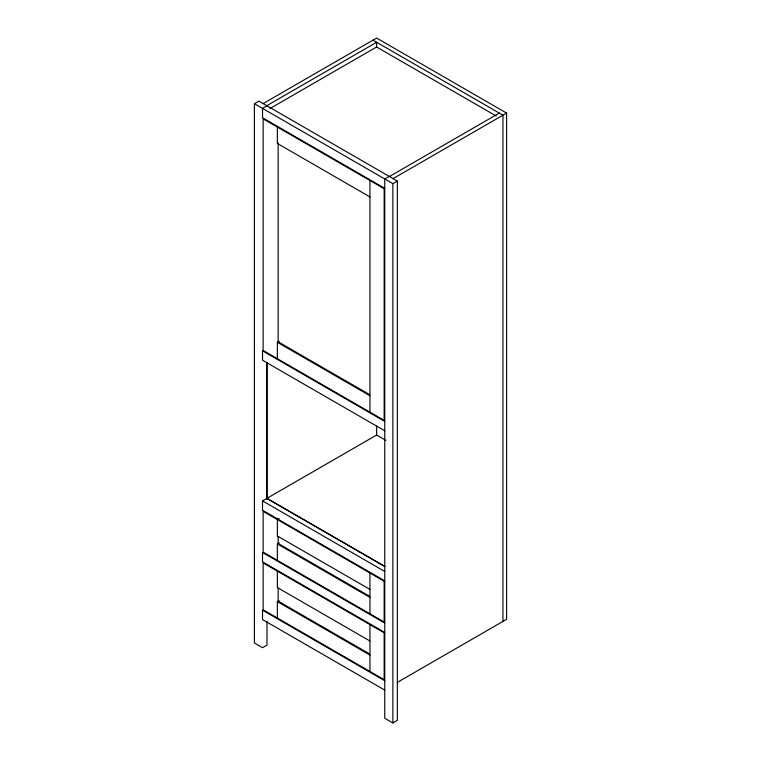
<?xml version="1.0" encoding="UTF-8"?>
<svg xmlns="http://www.w3.org/2000/svg" width="761" height="761" viewBox="0 0 761 761"><rect width="100%" height="100%" fill="white"/><g stroke="black" fill="none" stroke-linecap="round" stroke-linejoin="round"><path stroke-width="1.14" d="M266.987 621.347L266.987 645.109L262.526 647.687L254.402 642.997L254.402 103.705L258.864 101.127L397.356 181.08L397.356 720.372L392.885 722.95L384.762 718.26L384.762 178.968L389.232 176.39M263.135 103.582L376.638 38.05L506.598 113.085L506.598 619.311L397.194 682.474M266.788 105.693L376.638 42.274L376.638 47.02L496.22 116.005M266.987 105.817L262.526 108.395L262.526 117.774L384.762 188.347M269.87 108.604L376.638 46.963M389.432 176.504L499.292 113.085M393.085 178.616L506.598 113.085M254.402 103.705L392.885 183.658L397.356 181.08M277.346 358.697L277.346 342.279L279.135 341.251M384.762 580.862L262.526 510.279L262.526 500.9L376.638 435.016L385.837 440.324M279.135 518.507L277.346 519.544L277.346 535.953L369.941 589.414M277.346 560.343L277.346 543.925L279.135 542.897M277.346 618.027L277.346 601.609L279.135 600.581M372.985 40.162L502.945 115.187L502.945 621.423M369.941 196.909L277.346 143.449L277.346 127.03M369.722 394.674L278.155 341.813L278.155 142.973M277.346 342.279L369.941 395.739M384.762 421.413L262.526 350.84L262.526 360.219L384.762 430.793M266.987 498.322L385.123 566.526M266.788 498.445L384.324 566.298M262.526 500.9L384.762 571.482M369.722 596.329L278.155 543.459L278.155 536.629M277.346 543.925L369.941 597.385M384.762 623.059L262.526 552.486L262.526 561.865L384.762 632.439M369.941 641L277.346 587.54L277.346 571.13M369.722 654.003L278.155 601.142L278.155 588.243M277.346 601.609L369.941 655.069M384.762 680.743L262.526 610.17L262.526 619.549L384.762 690.122M392.885 183.658L392.885 722.95M376.638 426.103L376.638 435.606M369.941 180.49L369.941 412.158M369.941 573.004L369.941 613.804M369.941 624.591L369.941 671.487M266.987 362.388L266.987 498.997M266.788 362.379L266.788 499.035M384.153 188.699L263.135 118.83L263.135 350.488L384.153 420.357L384.153 188.699M384.153 581.214L263.135 511.335L263.135 552.134L384.153 622.013L384.153 581.214M384.153 632.791L263.135 562.921L263.135 609.818L384.153 679.687L384.153 632.791"/></g></svg>
